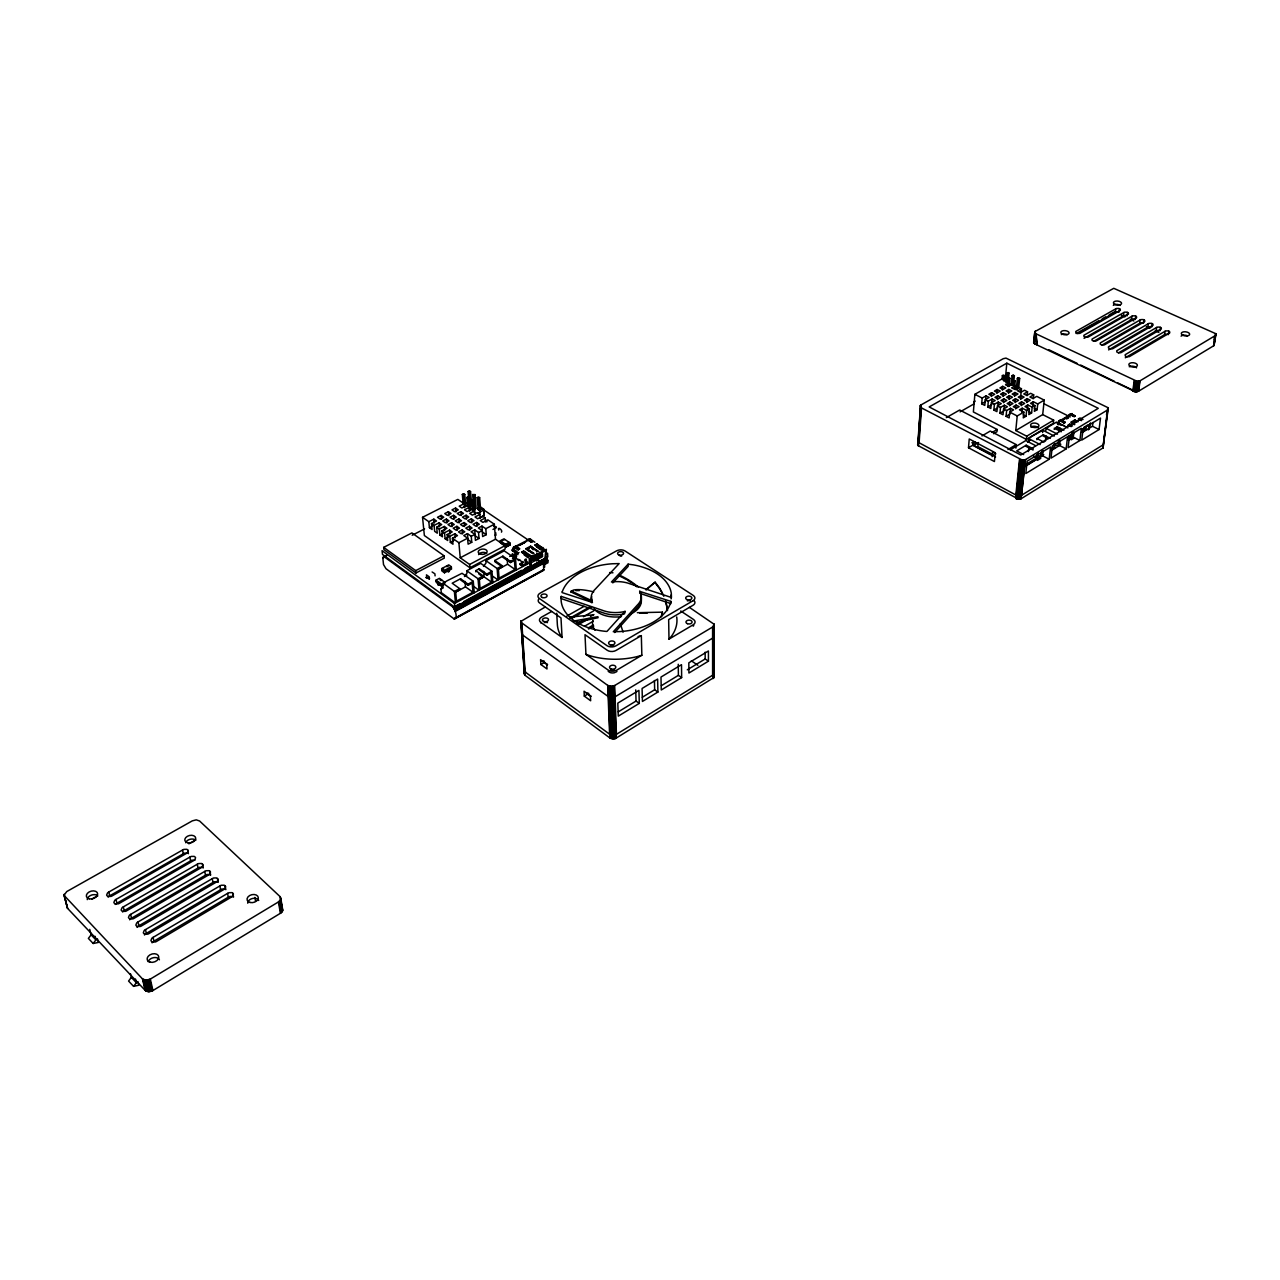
<?xml version="1.0" encoding="UTF-8"?>
<svg xmlns="http://www.w3.org/2000/svg" width="1280" height="1280" viewBox="0 0 1280 1280"><rect width="100%" height="100%" fill="white"/><g stroke="black" fill="none" stroke-linecap="round" stroke-linejoin="round"><path stroke-width="1.5" d="M1072.288 432.896L1072.368 432M1072.864 434.688L1072.624 436.624M561.232 596.4L561.12 600.592A55.264 34.064 -2.1 0 0 605.552 631.344L606.96 631.424L625.088 611.376L624.496 613.84A25.088 15.488 -2.1 0 1 602.304 612.512L561.344 598.656L561.232 596.4L602.224 610.24A25.12 15.472 -2.1 0 0 624.416 611.568L625.088 611.376M541.168 554.848L542.096 550.816M516.464 556.48C514.112 552.848 511.728 554.128 515.536 556.976L516.464 556.48L516.16 552.224L515.248 552.72L515.536 556.976M515.456 558.24L516.048 556.416L515.072 557.968L515.088 556.896L518.64 560.432L519.552 559.936M689.424 607.392L713.936 624.144L713.888 677.552L615.52 738.496L610.176 738.16L525.04 675.312L524.352 673.456L525.584 671.632M524.336 673.856L520.912 621.376L545.056 607.104M432.112 571.984L434.896 573.792L435.088 575.872M1107.456 410.032L1103.056 447.904L1021.12 498.736L1018.608 499.2L918.176 445.648L920.544 405.184L1003.264 358.688L1005.984 358.096L1107.808 407.584L1107.456 410.032L1025.552 459.584L1022.624 460.256L921.472 407.904L920.192 405.728M917.712 445.088L920.544 405.184M917.92 445.376L920.816 404.944M918.176 445.648L921.024 406.672M918.496 445.888L921.088 407.68M1016.304 495.232L919.104 442.752L921.472 407.904M1072.048 413.552L1058.656 421.504A2.24 1.552 57.9 0 1 1059.808 420.496L1059.712 421.424A1.824 1.264 57.9 0 0 1059.472 421.776M968.496 447.76L969.232 438.976L995.264 452.736L994.432 461.552L968.496 447.76L973.088 445.056L973.392 441.552M1008.88 386.416L1009.248 382.592L1001.936 378.944L974.864 394.32L973.376 411.952L1026.384 439.408L1053.28 423.344L1053.648 420.144L1042.688 414.608L1015.776 430.528L1026.72 436.192L1053.648 420.144M971.872 442.688L975.28 444.496L975.472 442.208M978.192 443.104L977.888 446.592L993.408 454.832M981.68 403.808L982.192 398.064L986.032 395.872L989.136 397.44L985.296 399.648L984.784 405.408L981.68 403.808L985.52 401.616L986.032 395.872M987.808 406.96L988.32 401.2L992.16 398.992L995.2 400.544L991.36 402.752L990.832 408.512L987.808 406.96L991.648 404.752L992.16 398.992M991.264 396.496L991.616 392.672L994.72 394.256L991.936 395.84L988.832 394.272L991.616 392.672M993.872 410.064L994.4 404.304L998.24 402.08L1001.296 403.648L997.456 405.856L996.912 411.632L993.872 410.064L997.712 407.856M996.816 393.328L997.168 389.504L1000.272 391.072L997.504 392.656L994.4 391.088L997.168 389.504M992.128 456.656L992.544 452.048L995.856 453.792M997.392 399.616L997.744 395.792L1000.784 397.328L998 398.928L994.96 397.392L997.744 395.792M997.888 405.936L998.24 402.08M946.336 417.616L959.68 410L997.152 429.488L996.944 431.776L993.6 433.728M1002.016 379.456L1002.368 375.616L1003.424 375.024L1004.656 375.648L1004.112 381.408M999.968 413.2L1000.512 407.424L1004.352 405.2L1007.408 406.752L1003.568 408.992L1003.024 414.768L999.968 413.2L1003.792 410.976L1004.352 405.2M1002.352 390.16L1002.704 386.336L1005.808 387.888L1003.056 389.472L999.952 387.92L1002.704 386.336M1003.248 380.08L1003.616 376.24L1004.656 375.648M1002.944 396.432L1003.312 392.592L1006.336 394.128L1003.568 395.728L1000.528 394.192L1003.312 392.592M1005.2 380.336L1006.816 363.184L1098.272 408.32L1020.768 454.992L929.168 406.928L1006.816 363.184M1003.456 402.704L1003.824 398.864L1006.88 400.416L1004.08 402.032L1001.04 400.48L1003.824 398.864M1005.888 382.704L1006.8 373.104L1007.856 372.512L1009.088 373.136L1008.544 378.88M1007.264 382.096L1008.048 373.728L1009.088 373.136M1008.144 386.56L1008.88 378.88L1009.936 378.272L1007.632 378.256L1008.88 378.88M1006.08 416.336L1006.64 410.56L1010.48 408.32L1013.552 409.888L1009.712 412.128L1009.152 417.92L1006.08 416.336L1009.92 414.096L1010.48 408.32M1008.48 393.248L1008.848 389.424L1011.872 390.944L1009.12 392.528L1006.08 391.008L1008.848 389.424M1009.2 385.968L1009.936 378.272M1009.008 399.504L1009.392 395.664L1012.432 397.2L1009.664 398.816L1006.608 397.264L1009.392 395.664M1011.136 385.328L1012.08 375.728L1013.12 375.136L1014.368 375.744L1013.808 381.504M1009.552 405.808L1009.936 401.968L1012.992 403.52L1010.208 405.136L1007.136 403.584L1009.936 401.968M1012.752 378.976L1013.12 375.136M1012.544 384.736L1013.328 376.352L1014.368 375.744M1013.808 385.36L1014.176 381.52L1015.232 380.912L1012.928 380.896L1014.176 381.52M1014.48 388.608L1015.232 380.912M1015.008 389.488L1015.376 385.664L1012.352 384.16L1008.576 386.32L1005.472 384.752L1009.248 382.592M1014.544 396.304L1014.912 392.48L1017.968 394L1015.2 395.6L1012.16 394.064L1014.912 392.48M1018.704 387.984L1019.664 378.384L1018.4 377.76L1017.36 378.352L1016.224 389.888L1017.264 389.296M1015.104 402.592L1015.488 398.752L1018.544 400.288L1015.776 401.904L1012.704 400.352L1015.488 398.752M1017.84 383.52L1018.4 377.76M1015.68 408.928L1016.064 405.072L1019.136 406.64L1016.352 408.256L1013.28 406.704L1016.064 405.072M1017.664 388.592L1018.608 378.976L1019.664 378.384M1015.776 430.528L1017.216 415.968L1023.856 412.08L1019.44 409.824L1022.224 408.208L1026.64 410.448L1029.424 408.816L1025.008 406.576L1027.776 404.96L1032.192 407.184L1034.976 405.568L1030.544 403.344L1033.312 401.728L1037.728 403.952L1044.256 400.128L1036.752 396.368L1032.992 398.56L1029.904 397.024L1033.68 394.832L1030.608 393.296L1026.848 395.488L1023.776 393.952L1027.552 391.76L1024.496 390.24L1020.72 392.416L1017.68 390.88L1021.456 388.704L1018.416 387.184L1014.64 389.36L1011.6 387.84L1015.376 385.664M64 895.296L66.768 891.552L192.336 820.848L196.288 819.856L199.584 820.992L280.224 896.768L280.528 899.712L278.432 901.952L150.32 979.088L146 980.24L142.48 978.896L64 895.296L67.616 908.416L145.136 990.336L148.656 991.68L152.944 990.528L280.384 913.312L282.48 911.072L282.176 908.112M1020.88 394.448L1021.456 388.704M1020.64 399.376L1021.024 395.536L1024.08 397.088L1021.312 398.688L1018.256 397.136L1021.024 395.536M1015.872 448.112L1016.224 444.608L990.256 431.056L981.968 435.92M1021.232 405.68L1021.616 401.84L1024.688 403.392L1021.92 405.024L1018.848 403.456L1021.616 401.84M1021.824 412.048L1022.224 408.208M1023.856 412.08L1023.264 417.872L1026.048 416.224L1026.64 410.448M1015.84 495.008L1019.472 459.504M1015.952 498.672L1019.92 459.712M1016.432 498.848L1020.416 459.904M1027.168 395.584L1027.552 391.76M1016.96 498.992L1020.944 460.048M1026.752 402.464L1027.152 398.624L1030.224 400.176L1027.472 401.792L1024.384 400.24L1027.152 398.624M1017.504 499.104L1021.504 460.16M1214 343.824L1213.6 345.824L1138.624 391.184L1135.328 391.76L1034.688 343.84L1033.632 342.304L1034.848 331.632L1113.776 288.32L1215.648 333.632L1215.232 335.616L1140.064 380.8L1137.296 381.408L1036.128 333.872L1034.672 332.144M1033.728 342.848L1034.848 331.632M1018.048 499.168L1022.064 460.224M1027.376 408.8L1027.776 404.96M1034.096 343.36L1035.28 331.168M1034.368 343.6L1035.408 333.44M1018.608 499.2L1022.624 460.256M1034.688 343.84L1035.744 333.664L1037.12 345.024L1036.128 333.872M1019.152 499.184L1023.184 460.24M1019.696 499.136L1023.728 460.176M1029.424 408.816L1028.832 414.592L1031.6 412.96L1032.192 407.184M1020.208 499.04L1024.24 460.08M1026.384 439.408L1026.72 436.192M1020.672 498.912L1024.72 459.952M1033.184 448.848L1026.192 445.2L1026.064 446.368L1033.056 450M1021.12 498.736L1025.168 459.792M1021.472 495.296L1025.552 459.584M1028.512 440.992L1028.752 438.672L1031.36 436.624L1042.864 430.24L1054.304 436.08M1033.28 398.656L1033.68 394.832M1032.912 405.568L1033.312 401.728M1028.4 451.552L1028.768 448.032M1034.976 405.568L1034.368 411.344L1037.12 409.712L1037.728 403.952M1036.912 439.712L1037.04 438.56L1043.296 434.8L1050.272 438.384M1025.968 464.496L1036.912 457.84L1037.296 454.336M1038.288 452.912L1037.696 458.448L1026.592 465.2M1042.688 414.608L1044.256 400.128M1042.608 432.544L1042.864 430.24M1037.312 454.816L1040.608 456.528L1041.008 452.832M1043.296 434.8L1043.168 435.952L1048.4 438.64M1041.632 454.832L1042.016 451.328M1025.904 465.952L1042.592 455.824L1043.168 450.576M1045.808 430.624L1046.064 428.32L1056.48 422.096L1067.904 427.888M1045.424 441.136L1046 435.888M1049.184 459.248L1050.544 446.976L1027.12 461.184L1025.824 473.504L1049.184 459.248L1042.592 455.824M1054.16 429.36L1056.944 426.624L1063.92 430.16M1054.32 443.872L1053.92 447.376L1050.848 449.232M1055.104 444.304L1054.672 447.984L1051.552 449.888M1056.944 426.624L1056.816 427.776L1062.048 430.432M1058.256 424.848L1058.624 421.632M1059.216 431.216L1059.6 427.728M1054.576 444.352L1057.856 446.048L1058.496 440.528M1060.752 420.784L1060.864 419.872A2.24 1.552 57.9 0 0 1059.584 421.04L1058.416 423.472M1058.88 444.368L1059.28 440.864M1051.136 450.624L1059.552 445.52L1060.16 440.288M1064.096 423.152L1065.2 422.064L1061.952 420.416L1065.136 422.512L1064.096 423.152L1060.896 421.04L1064.144 422.688M1068.576 416.192L1068.64 415.632A2.224 1.552 57.9 0 1 1069.936 414.448L1069.824 415.376M1068.496 424.88L1068.032 426.016M1069.616 415.584L1069.696 415.008A2.224 1.552 57.9 0 1 1070.976 413.824M1066.144 448.896L1067.568 436.672L1052.368 445.872L1050.992 458.144L1066.144 448.896L1059.552 445.52M1068.24 439.744L1068.672 436.064M1072.464 432.848L1071.296 437.168L1069.376 438.336L1068.272 436.096M1074.624 424.704L1071.248 422.016L1074.736 419.92L1078.224 421.68M1069.376 438.336L1071.408 436.256L1071.76 433.264M1073.888 424.384A2.368 1.648 57.6 0 1 1073.36 423.76L1072.384 422.304L1073.472 422.848A2.368 1.648 57.7 0 0 1074.608 423.904M1074.256 416.624L1071.008 414.992L1074.256 416.624L1075.296 416L1072.048 414.368L1075.296 416M1074.624 420.848L1074.736 419.92M1068.24 440.24L1073.28 437.168L1073.904 431.952M1072.272 423.216L1075.344 420.512L1076.432 421.072A2.352 1.648 57.6 0 0 1077.152 421.856M1079.872 440.512L1081.344 428.32L1069.536 435.472L1068.096 447.696L1079.872 440.512L1073.28 437.168M1083.392 429.856L1082.8 430.736L1082.752 429.408M1083.296 429.328L1084.208 429.776L1084.144 428.56M1084.8 428.896L1084.208 429.776M429.376 578.896L425.856 577.376L429.472 578.88L429.216 576.832L426.464 574.848L426.784 577.008M1089.792 423.744L1088.304 429.872M1090.544 422.864L1088.992 429.44M1083.024 432L1092.48 426.256L1092.96 422.448M1099.056 429.552L1100.512 418.096L1083.136 428.64L1081.728 440.128L1099.056 429.552L1092.48 426.256M1077.68 333.568L1115.312 312.208L1115.744 308.848A2.96 1.456 5.4 0 1 1116.544 308.496L1118.624 308.448A2.096 1.04 5.4 0 1 1119.52 308.768A2.112 1.04 5.4 0 1 1120.224 309.184L1120.368 310.24A2.96 1.456 5.4 0 1 1119.776 310.688L1080.416 333.04A2.992 1.504 5.1 0 1 1079.584 333.392L1077.456 333.44A2.128 1.072 5.1 0 1 1076.56 333.12A2.128 1.072 5.1 0 1 1075.856 332.688L1075.744 331.6A2.992 1.504 5.1 0 1 1076.368 331.136L1115.744 308.848M1119.072 312.128L1119.52 308.768M1106.512 414.976L1107.008 411.136M1102.8 448.16L1108.048 407.856M1103.056 447.904L1108.224 408.144M1084.064 338.336L1123.376 315.904L1123.824 312.528A2.976 1.456 5.6 0 1 1124.624 312.176L1126.72 312.128A2.112 1.04 5.6 0 1 1127.6 312.448A2.112 1.04 5.6 0 1 1128.32 312.864L1128.48 313.936A2.96 1.456 5.6 0 1 1127.872 314.368L1088.528 336.848A3.008 1.52 5.2 0 1 1087.712 337.216L1085.584 337.264A2.144 1.072 5.2 0 1 1084.672 336.928A2.144 1.072 5.2 0 1 1083.968 336.496L1083.84 335.408A3.008 1.52 5.2 0 1 1084.464 334.944L1123.824 312.528M1127.6 312.448L1127.168 315.824A2.112 1.04 5.6 0 0 1126.272 315.504L1124.176 315.552A2.96 1.456 5.6 0 0 1123.376 315.904M1093.904 341.2L1131.504 319.6L1131.952 316.224A2.976 1.472 5.7 0 1 1132.752 315.872L1134.848 315.824A2.112 1.04 5.7 0 1 1135.744 316.144A2.112 1.04 5.7 0 1 1136.464 316.576L1136.624 317.648A2.976 1.472 5.7 0 1 1136.032 318.096L1096.704 340.688A3.024 1.52 5.4 0 1 1095.872 341.056L1093.744 341.104A2.144 1.088 5.4 0 1 1092.832 340.768A2.144 1.088 5.4 0 1 1092.112 340.336L1091.984 339.232A3.024 1.52 5.4 0 1 1092.608 338.768L1131.952 316.224M1135.296 319.52L1135.744 316.144M1102.08 345.04L1139.664 323.344L1140.128 319.952A2.992 1.472 5.8 0 1 1140.928 319.6L1143.024 319.552A2.128 1.056 5.8 0 1 1143.936 319.872A2.128 1.056 5.8 0 1 1144.656 320.304L1144.832 321.376A2.992 1.472 5.8 0 1 1144.224 321.824L1104.912 344.56A3.024 1.536 5.5 0 1 1104.096 344.928L1101.952 344.96A2.16 1.088 5.5 0 1 1101.04 344.64A2.16 1.088 5.5 0 1 1100.32 344.192L1100.176 343.088A3.024 1.536 5.5 0 1 1100.8 342.624L1140.128 319.952M1132.784 391.12L1134.208 380.736M1133.248 391.312L1134.656 380.928M1133.728 391.472L1135.152 381.104M1143.936 319.872L1143.472 323.264A2.128 1.056 5.9 0 0 1142.56 322.944L1140.464 322.976A2.992 1.472 5.9 0 0 1139.664 323.344M1134.24 391.6L1135.664 381.232M1134.784 391.696L1136.208 381.328M1135.328 391.76L1136.752 381.392M1135.872 391.792L1137.296 381.408M1136.4 391.776L1137.824 381.408M1136.912 391.728L1138.352 381.344M1137.408 391.632L1138.832 381.264M1137.856 391.52L1139.296 381.136M1138.256 391.36L1139.696 380.992M1138.624 391.184L1140.064 380.8M1108.608 349.904L1147.872 327.088L1148.352 323.696A3.008 1.488 6 0 1 1149.152 323.344L1151.264 323.296A2.128 1.056 6 0 1 1152.16 323.616A2.128 1.056 6 0 1 1152.896 324.048L1153.072 325.136A2.992 1.488 6 0 1 1152.48 325.584L1113.184 348.432A3.04 1.536 5.6 0 1 1112.352 348.816L1110.208 348.848A2.16 1.088 5.6 0 1 1109.296 348.512A2.16 1.088 5.6 0 1 1108.56 348.08L1108.416 346.96A3.04 1.536 5.6 0 1 1109.04 346.496L1148.352 323.696M1152.16 323.616L1151.696 327.008A2.128 1.056 6 0 0 1150.784 326.688L1148.672 326.736A2.992 1.488 6 0 0 1147.872 327.088M1118.592 352.816L1156.128 330.864L1156.608 327.472A3.008 1.488 6.1 0 1 1157.424 327.104L1159.536 327.072A2.144 1.056 6.1 0 1 1160.448 327.392A2.144 1.056 6.1 0 1 1161.184 327.808L1161.36 328.912A3.008 1.488 6.1 0 1 1160.768 329.36L1121.488 352.352A3.056 1.552 5.8 0 1 1120.672 352.72L1118.512 352.768A2.176 1.104 5.8 0 1 1117.584 352.432A2.176 1.104 5.8 0 1 1116.848 351.984L1116.704 350.864A3.056 1.552 5.8 0 1 1117.328 350.384L1156.608 327.472M1160.448 327.392L1159.968 330.784A2.144 1.056 6.1 0 0 1159.056 330.464L1156.928 330.496A3.008 1.488 6.1 0 0 1156.128 330.864M1125.296 357.776L1164.528 334.704L1165.024 331.296A3.024 1.504 6.3 0 1 1165.824 330.944L1167.952 330.896A2.144 1.072 6.2 0 1 1168.864 331.216A2.144 1.072 6.3 0 1 1169.616 331.648L1169.792 332.752A3.024 1.504 6.2 0 1 1169.2 333.2L1129.936 356.32A3.056 1.552 5.9 0 1 1129.12 356.688L1126.96 356.736A2.176 1.104 5.9 0 1 1126.032 356.4A2.176 1.104 5.9 0 1 1125.296 355.952L1125.136 354.816A3.056 1.552 5.9 0 1 1125.76 354.352L1165.024 331.296M493.632 526.48L494.336 526.24M1168.864 331.216L1168.368 334.624A2.144 1.072 6.3 0 0 1167.456 334.288L1165.328 334.336A3.024 1.504 6.3 0 0 1164.528 334.704M1213.984 339.936L1214.544 336.528M1213.6 345.824L1215.232 335.616M1213.872 345.616L1215.648 333.632M1214.192 344.096L1215.824 333.904M1214.096 345.392L1215.952 334.16M541.888 570.72L543.712 569.984L543.52 565.136L548.032 562.688L546.032 557.072M382.816 557.712L383.504 564.544L385.984 568.704L453.888 618.736C458.56 618.848 455.04 608.928 452.4 606.656L384.656 557.104L382.816 557.712L386.448 555.6M670.864 601.376L670.72 602.224A55.264 34.064 -2.1 0 1 620.24 631.568L613.296 631.744L637.264 605.136A25.12 15.472 -2.1 0 0 639.984 591.456L670.864 601.376L670.896 603.632L639.76 593.312L639.712 591.056M646.048 589.952L655.136 582.16L659.168 587.488A54.704 51.664 14.7 0 1 663.856 596.288M481.408 517.44L484.096 514.976L483.632 509.056L480.864 507.184M483.872 516.176L483.632 509.056M1033.632 342.304L1034.528 341.136M521.648 632.448L522.624 634.992L609.12 697.184M661.088 616.896L662.432 612.16L637.344 612.688M661.904 615.856L662.432 612.16M591.344 601.6L570.784 591.872L573.248 590.112A54.736 13.216 23.6 0 1 593.744 591.856M496.08 535.04L495.28 535.424L495.888 532.912M609.616 572.544L612.976 572.8M152.08 942.816L152.656 942.096A4.256 2.944 -16.5 0 1 153.936 941.184L228.304 897.184A4.112 2.848 -14 0 1 229.712 896.496L232.608 896.432A2.928 2.016 -14 0 1 232.976 896.608M144.496 935.024L145.072 934.304A4.24 2.912 -16.5 0 1 146.352 933.392L220.592 889.744A4.096 2.816 -14 0 1 222 889.056L224.864 888.992A2.912 2 -14 0 1 225.792 889.632L225.056 885.84A2.928 2 -14 0 0 224.144 885.216L221.264 885.264A4.112 2.816 -14 0 0 219.856 885.952L145.488 929.6A4.24 2.912 -16.4 0 0 144.208 930.496L143.328 932.688A3.024 2.08 -16.5 0 0 143.904 933.552A3.024 2.08 -16.5 0 0 144.816 934.208L147.776 934.144A4.24 2.912 -16.4 0 0 149.232 933.44L223.664 889.616A4.112 2.816 -14 0 0 224.88 888.752L225.664 886.672A2.928 2 -14 0 0 225.056 885.84M137.056 927.376L137.632 926.656A4.224 2.896 -16.5 0 1 138.912 925.76L213.008 882.432A4.08 2.8 -14.1 0 1 214.416 881.76L217.28 881.696A2.912 1.984 -14 0 1 218.192 882.32L217.456 878.544A2.912 1.984 -14 0 0 216.544 877.92L213.68 877.984A4.096 2.8 -14 0 0 212.272 878.656L138.032 921.968A4.224 2.896 -16.4 0 0 136.752 922.864L135.872 925.024A3.008 2.048 -16.4 0 0 136.448 925.888A3.008 2.048 -16.4 0 0 137.36 926.544L140.288 926.48A4.224 2.88 -16.4 0 0 141.76 925.776L216.048 882.288A4.096 2.8 -14 0 0 217.28 881.44L218.048 879.36A2.912 1.984 -14 0 0 217.456 878.544M129.664 919.792L130.256 919.072A4.208 2.864 -16.5 0 1 131.52 918.192L205.504 875.2A4.08 2.768 -14.1 0 1 206.896 874.528L209.744 874.464A2.896 1.968 -14.1 0 1 210.416 874.832M443.168 583.344L454.384 591.456L455.44 602.96L441.296 592.656L440.944 589.088L443.392 585.744L443.168 583.344L446.88 580.896L462.032 573.296L473.28 581.312L474.256 592.784M483.488 566.368L486.032 562.992L485.76 560.064L488.992 558.336M130.48 973.744L131.344 977.392L128.576 981.056L133.584 986.368L138.784 985.232L137.936 981.616M133.584 986.368L136.368 982.704L135.504 979.04M89.744 929.376L91.104 934.832L88.384 938.4L93.168 943.488L98.336 942.464L97.44 938.864M93.168 943.488L95.904 939.904L94.992 936.256M520.784 622.16L607.712 685.392L611.104 686.4L614.672 685.52L712.592 627.024L714.048 624.528M694.208 600.736A6.096 3.776 -0.5 0 1 693.008 605.28L668.656 619.584L668.992 639.136L671.456 636.256A59.84 37.44 -2.1 0 0 676.704 616.96M614.704 632.544L637.328 607.392A25.088 15.488 -2.1 0 0 640.928 595.648M545.808 559.168L546.368 549.296L529.264 558.48L529.392 563.488M122.608 911.904L122.928 911.552A4.192 2.848 -16.5 0 1 124.192 910.672L198.048 868A4.064 2.752 -14.1 0 1 199.44 867.344L202.288 867.28A2.896 1.952 -14.1 0 1 202.944 867.648M628.096 564.16L611.44 582.016A25.12 15.472 -2.1 0 1 630.128 583.872L671.472 597.504L671.296 593.328A55.264 34.064 -2.1 0 0 633.44 564.88L628.096 564.16L628.16 566.4L612.816 582.896M115.328 904.432L115.664 904.096A4.176 2.816 -16.4 0 1 116.928 903.216L190.64 860.864A4.048 2.72 -14.1 0 1 192.032 860.208L194.864 860.144M108.128 897.04L108.448 896.688A4.16 2.8 -16.4 0 1 109.712 895.824L183.296 853.792A4.032 2.704 -14.2 0 1 184.688 853.136L187.504 853.072M522.912 562.864L520.064 564.512L522.224 561.808L522.896 562.496M526.048 554.16L528.704 556.144L529.136 554.88L527.328 556.896L529.2 555.712M918.24 443.12L917.584 444.8M512.512 555.888L512.208 555.104A2.768 1.328 61.8 0 0 513.456 555.264M541.952 549.024L542.4 547.744L536.576 544.112M1027.616 442.256L1030.304 439.904M1057.168 423.04L1064.448 418.688M1068.56 437.92L1068.4 437.104M646.128 589.488L655.136 582.16M542.448 548.576L540.592 549.744L535.2 544.848M525.424 565.104L526.016 558.912L526.512 560.384M1103.248 444.768L1021.856 495.088M512.336 553.648L512.912 555.168M615.936 734.64L713.024 675.008M520.064 564.512L522.128 564.912L522.896 566.464L522.432 564.224L520 563.568M522.192 565.984L522.128 564.912M528.704 556.144L529.136 554.88M1037.392 460.384L1040.768 458.336M1071.136 439.872L1074.512 437.824M708.448 661.168L688.912 673.04L688.816 662.832L708.416 650.976L708.448 661.168L705.184 658.96L705.168 652.176M639.296 703.36L618.272 716.144L617.808 703.12L638.928 690.368L639.296 703.36L636.048 701.056L635.728 689.92M657.904 692.032L642.432 701.456L642.08 688.464L657.632 679.072L657.904 692.032L654.656 689.76L654.448 680.512M681.648 677.584L661.248 690L660.992 677.056L681.504 664.672L681.648 677.584L678.4 675.344L678.256 664.272M1083.776 427.392L1088.288 424.656M1081.856 429.936L1086.208 427.296L1085.92 429.6L1081.568 432.24M618.272 711.84L636.048 701.056M642.288 697.264L654.656 689.76M661.392 685.664L678.4 675.344M687.296 669.824L705.184 658.96M1040.608 456.528L1043.744 454.624M1057.856 446.048L1060.832 444.256M1064.528 425.792L1058.112 423.424M1071.136 422.944L1075.344 420.512M1069.888 424.032L1068.144 425.088L1071.2 426.64M1066.816 418.832L1068.56 417.792M1026.192 445.2L1016.672 450.912L1023.664 454.576M1062 425.392L1057.408 423.84M1007.936 449.552L1016.224 444.608M1010.144 449.952L1025.808 440.576L1035.616 445.664M1065.296 418.08L1071.024 414.752M1066.384 418.624L1068.128 417.568M590.416 695.84L590.64 700.752L584.304 696.128L587.968 693.952M641.856 655.248L616.8 670.112A6.224 4 -2.3 0 1 608.016 669.968L585.936 654.352L585.008 634.72L607.232 650.272A6.256 3.984 -2.3 0 0 616.08 650.416L641.328 635.616L641.856 655.248L637.072 656.64A59.84 37.44 -2.1 0 1 590.416 655.888L585.936 654.352M668.992 639.136L693.184 624.784A6.064 3.792 -0.5 0 0 693.44 619.424L680.736 611.008M153.088 937.376L227.584 893.392A4.128 2.848 -13.9 0 1 228.992 892.704L231.888 892.64A2.928 2.016 -13.9 0 1 232.816 893.28A2.928 2.016 -13.9 0 1 233.408 894.112L232.64 896.208A4.112 2.848 -13.9 0 1 231.424 897.088L156.864 941.248A4.256 2.944 -16.5 0 1 155.392 941.968L152.432 942.032A3.024 2.096 -16.5 0 1 151.504 941.36A3.024 2.096 -16.5 0 1 150.928 940.48L151.808 938.288A4.256 2.944 -16.5 0 1 153.088 937.376L153.936 941.184M975.28 444.496L978.608 442.544M992.144 432.416L997.152 429.488M130.64 914.4L204.752 871.408A4.08 2.768 -14 0 1 206.144 870.736L209.008 870.688A2.896 1.968 -14 0 1 209.92 871.296A2.896 1.968 -14 0 1 210.496 872.112L209.712 874.176A4.08 2.768 -14 0 1 208.496 875.024L134.336 918.176A4.208 2.864 -16.4 0 1 132.88 918.88L129.952 918.928A2.992 2.032 -16.4 0 1 129.04 918.288A2.992 2.032 -16.4 0 1 128.48 917.424L129.376 915.28A4.208 2.864 -16.4 0 1 130.64 914.4L131.52 918.192M123.312 906.88L197.28 864.224A4.064 2.752 -14.1 0 1 198.688 863.568L201.52 863.504A2.896 1.952 -14.1 0 1 202.432 864.112A2.896 1.952 -14.1 0 1 203.008 864.928L202.224 866.96A4.064 2.752 -14.1 0 1 201.008 867.808L126.976 910.624A4.192 2.832 -16.4 0 1 125.52 911.328L122.592 911.392A2.992 2.016 -16.4 0 1 121.696 910.736A2.992 2.016 -16.4 0 1 121.152 909.904L122.032 907.76A4.208 2.832 -16.4 0 1 123.312 906.88L124.192 910.672M546.688 664.08L546.992 668.96L540.88 664.512L544.528 662.416M584.56 626.224L593.184 621.296M960.08 411.872L973.936 403.952M588.176 627.968L593.344 625.008M116.032 899.424L189.872 857.104A4.048 2.72 -14.1 0 1 191.264 856.432L194.112 856.384A2.88 1.936 -14.1 0 1 195.008 856.992A2.88 1.936 -14.1 0 1 195.568 857.792L194.784 859.824A4.048 2.72 -14.1 0 1 193.568 860.656L119.664 903.152A4.192 2.816 -16.4 0 1 118.208 903.84L115.312 903.904A2.976 2 -16.4 0 1 114.416 903.264A2.976 2 -16.4 0 1 113.872 902.416L114.768 900.304A4.192 2.816 -16.4 0 1 116.032 899.424L116.928 903.216M588.592 629.04L593.76 626.064M576.736 624.336L583.616 620.416M590.512 616.496L593.952 614.528M108.816 892.032L182.528 850.032A4.048 2.704 -14.1 0 1 183.92 849.376L186.736 849.312A2.88 1.92 -14.1 0 1 187.632 849.92A2.88 1.92 -14.1 0 1 188.192 850.704L187.408 852.72A4.048 2.704 -14.1 0 1 186.192 853.552L112.416 895.728A4.176 2.784 -16.4 0 1 110.96 896.416L108.08 896.48A2.976 1.984 -16.4 0 1 107.184 895.84A2.976 1.984 -16.4 0 1 106.64 895.008L107.536 892.912A4.176 2.784 -16.4 0 1 108.816 892.032L109.712 895.824M578.816 624.416L589.168 618.512M974.896 400.848L973.952 402.048L974.832 401.552M583.44 616.72L593.792 610.832M91.952 898.992L97.136 896.048M188.848 843.84L195.776 839.904M570.496 617.808L589.44 607.088M572.56 617.856L591.52 607.104M1076.256 333.552L1098.704 320.816M1102.16 318.848L1105.616 316.896M1109.072 314.944L1114.256 312M566.864 616.064L584.096 606.32M551.552 611.52L541.6 617.104A6.048 3.76 -3.7 0 0 540.848 622.432L562.064 637.456L560.992 617.936L539.632 602.992A6.08 3.744 -3.6 0 1 538.592 599.328M453.888 618.736L543.776 569.584M454.256 618.88L543.712 569.984M454.592 618.96L543.6 570.32M455.104 611.488L547.92 561.04M536.432 560.96L538.256 559.968L540.208 562.208M453.136 607.408L460.144 603.616M463.648 601.712L521.488 570.368M524.992 568.464L528.496 566.576M453.472 607.856L530.592 566.048M540.784 560.688L547.792 556.88L547.568 553.12M531.824 565.792L544.928 558.64L545.744 550.544L529.968 559.056L531.568 565.68M453.808 608.336L530.928 566.528M534.432 564.624L544.944 558.912M454.112 608.848L546.992 558.464M454.384 609.376L547.248 558.976M454.624 609.904L547.488 559.488M454.832 610.448L547.664 560.016M454.976 610.976L547.824 560.528M523.072 561.456L522.144 561.952L518.656 559.344L518.64 560.432M536.528 556.752L535.888 557.952L537.184 558.56L535.888 557.952M539.488 555.152L540.224 555.6L536.592 553.168M542.448 554.24L531.04 560.416L531.184 562.784L542.592 556.608L542.448 554.24L539.36 552.144M532.24 559.92L532.864 558.72L532.24 559.92L533.536 560.656L532.464 559.28A12.032 5.84 61.5 0 0 531.104 557.6M472.976 592.224L456.528 601.12L455.696 592.016L459.776 589.824L459.664 588.624L452.176 583.216L460.544 578.752L468.048 584.128L468.144 585.328L472.192 583.152L472.976 592.224L465.488 586.848L465.008 581.408M491.6 582.16L480.064 588.384L479.328 579.312L483.344 577.152L483.248 575.968L475.728 570.64L479.264 568.752L486.784 574.064L486.88 575.248L490.88 573.104L491.6 582.16L484.096 576.848L483.648 571.424M515.088 569.472L499.072 578.128L498.384 569.072L502.368 566.944L502.272 565.744L494.736 560.496L502.88 556.144L510.432 561.36L510.512 562.56L514.448 560.448L515.088 569.472L507.552 564.24L507.168 558.832M522.832 565.52L525.36 564.16L525.104 559.408L525.6 560.88M532.8 560.32L533.504 560.064M534.752 558.56L534.672 560.032L534.704 557.744L531.792 555.76M537.712 556.96L539.008 557.568L537.536 557.408M537.072 553.344A12 5.856 61.5 0 1 538.976 555.552L540.832 556.704L539.36 556.416M536.288 557.488L537.184 558.672L535.68 557.92M454.48 603.472L454.832 607.296L382.496 554.432L382.064 550.672L454.48 603.472L528.256 563.568M454.384 591.456L459.664 588.624M468.048 584.128L473.28 581.312M492.864 582.72L491.968 571.28L480.688 563.36L466.784 570.768L478.032 578.752L483.248 575.968M486.784 574.064L491.968 571.28M516.32 570.032L515.52 558.624L504.208 550.832L485.84 560.608L497.136 568.512L502.272 565.744M510.432 561.36L515.52 558.624M455.632 592.144L465.488 586.848M479.152 579.504L484.096 576.848M497.952 569.408L507.552 564.24M542.848 547.472L540.528 548.8L541.312 549.184M530.416 555.504L523.776 550.976L521.488 552.208L528.112 556.736L530.416 555.504L530.464 556.464L523.84 551.92M543.664 548.368L541.392 549.6L534.752 545.088L537.024 543.872L543.728 549.312L538.416 545.728M509.68 556.448L512.208 555.104L515.008 557.024M526.048 548.608L530.608 546.16L538.192 551.312L534.048 548.912A2.544 1.248 61.7 0 1 531.968 547.504L531.024 546.864L526.112 549.568L526.048 548.608L533.968 553.584L530.176 551.008A2.544 1.248 61.7 0 1 528.08 549.584L527.136 548.944L528.144 550.528A2.544 1.248 61.7 0 0 528.48 551.008M514.4 549.056L512.784 549.904L517.792 553.2L519.04 552.512M514.784 556.464L515.712 555.968M527.2 549.888L529.152 548.848M512.496 558.384L515.936 556.672M538.976 556.976L538.32 557.936L538.4 556.592M540.112 556.48L540.144 556.96M517.344 546.224L521.808 543.856M523.28 543.056L526.24 541.488M513.088 549.968L514.352 549.296M440.944 589.088L443.344 587.808M466.848 575.248L464.496 576.512L466.992 573.152L466.784 570.768M518.176 549.376L519.552 548.64L518.208 549.856L515.36 547.456L518.208 549.856M531.424 542.288L528.608 540.384L531.424 542.288L532.784 541.568L529.968 539.648L532.784 541.568M422.544 517.312L428.816 521.696L433.84 519.136L436.512 520.992L431.488 523.568L434.08 525.392L439.104 522.816L441.712 524.624L436.688 527.2L439.296 529.04L444.32 526.448L446.944 528.272L441.92 530.864L444.544 532.704L449.568 530.096L452.192 531.936L447.168 534.544L449.808 536.384L454.832 533.776L457.488 535.616L452.448 538.24L458.896 542.752L460.224 557.792L469.648 564.448L504.944 545.696L505.184 549.008L469.936 567.776L424.368 535.536L422.544 517.312L457.824 499.392L464.128 503.68L459.2 506.192L461.872 508.016L466.8 505.488L469.408 507.264L469.744 511.216M506.064 544.928L509.872 542.88L510.016 544.992L506.384 546.928L500.464 542.864L500.304 540.752L503.952 538.832L509.872 542.88M441.04 580.672L440.928 579.488L440.08 579.936L441.808 580.128M510.016 544.992L505.632 546.416L509.824 544.624L509.136 542.368L505.488 544.304M438.496 582.976L437.648 583.424L438.64 585.248L437.76 584.608M439.376 583.616L438.64 585.248M444.528 583.2L444.416 582.016L443.568 582.464L445.312 582.656L439.392 578.336L436.064 580.112L441.584 584.096L444.912 582.32M441.68 568.592L444.24 570.432L451.312 566.704L451.52 569.056L444.464 572.8L441.904 570.96L441.68 568.592L448.752 564.864L451.312 566.704M444.352 571.616L451.424 567.888M504.704 539.568L500.512 541.12L500.64 542.768M447.968 570.512L449.104 569.92C450.384 571.472 447.6 572.944 447.968 570.512L447.328 570.048M448.08 571.696L449.216 571.104M460.224 557.792L495.488 539.2L504.944 545.696M442.752 569.264L441.616 569.856L443.648 568.8M446.352 566.56L448.128 566.432M471.76 542.272L468.112 544.176L467.6 538.208L463.792 535.552L467.44 533.648L471.248 536.288L471.76 542.272L467.952 539.632L467.44 533.648M474.736 529.856L478.544 532.496L479.024 538.464L475.392 540.368L474.736 529.856L471.088 531.76L474.896 534.384L471.248 536.288M481.968 526.096L485.792 528.704L486.256 534.672L482.64 536.56L481.968 526.096L478.352 527.968L482.176 530.592L478.544 532.496M415.952 572.992L444.272 558.128L444.048 555.776L411.904 532.928L383.696 547.36L383.968 549.712L415.952 572.992L415.712 570.624L383.696 547.36M458.896 542.752L467.6 538.208M485.792 528.704L494.352 524.24L495.488 539.2M492.976 529.456L496.416 527.648L493.504 525.664M415.712 570.624L444.048 555.776M449.808 536.384L450.352 542.368L453.696 540.624M444.544 532.704L445.088 538.672L448.432 536.928M462.144 529.984L458.496 531.872L461.136 533.712L464.8 531.824L462.144 529.984L462.496 533.968M469.424 526.208L465.792 528.096L468.432 529.92L472.08 528.032L469.424 526.208L469.76 530.176M476.672 522.448L473.056 524.32L475.696 526.144L479.312 524.272L476.672 522.448L476.992 526.416M485.52 521.984L485.216 518.016L480.272 520.576L482.928 522.384L487.872 519.824L494.352 524.24M485.488 520.192L486.864 521.056M477.888 513.088L483.408 510.24M439.296 529.04L439.856 534.992L443.2 533.264M456.88 526.32L453.232 528.208L455.856 530.048L459.504 528.16L456.88 526.32L457.232 530.304M464.144 522.576L460.512 524.448L463.152 526.272L466.784 524.384L464.144 522.576L464.48 526.544M471.376 518.832L467.76 520.704L470.4 522.512L474.016 520.64L471.376 518.832L471.712 522.8M468.944 510.16L470.304 509.472L469.312 497.552L468.24 496.816L466.864 497.52L467.536 505.456M474.368 508.848L477.616 507.792M383.056 557.184L386.784 555.184M451.616 522.688L447.984 524.56L450.592 526.384L454.24 524.512L451.616 522.688L451.984 526.656M458.896 518.944L455.264 520.816L457.888 522.624L461.52 520.752L458.896 518.944L459.232 522.912M466.128 515.232L462.512 517.088L465.136 518.896L468.752 517.024L466.128 515.232L466.464 519.184M478.176 509.584L480.608 509.616L478.176 509.584L477.2 497.648L478.56 496.96L479.648 497.68L480.608 509.616M464.416 507.072L465.776 506.384L464.768 494.464L463.696 493.744L462.32 494.432L463.184 504.368M469.088 503.408L471.504 503.44L470.432 502.72M412.192 535.248L424.608 528.88M469.248 505.84L473.072 504.704M428.816 521.696L429.408 527.648L432.736 525.936M446.4 519.072L442.752 520.944L445.36 522.752L449.008 520.88L446.4 519.072L446.768 523.04M453.664 515.344L450.032 517.2L452.64 519.008L456.272 517.152L453.664 515.344L454.016 519.312M460.88 511.648L457.28 513.488L459.888 515.296L463.504 513.44L460.88 511.648L461.232 515.6M469.408 507.264L464.48 509.792L467.104 511.584L472.032 509.056L474.656 510.832L469.728 513.376L472.352 515.168L477.28 512.624L479.92 514.416L474.992 516.96L477.632 518.768L482.56 516.224L485.216 518.016M466.864 497.52L469.312 497.552M473.712 495.296L475.072 494.608L476.048 506.528L474.688 507.216L473.712 495.296L472.64 494.576L475.072 494.608M441.136 515.424L437.488 517.28L440.16 519.136L443.792 517.264L441.136 515.424L441.504 519.376M448.384 511.712L444.752 513.568L447.424 515.408L451.056 513.552L448.384 511.712L448.736 515.664M455.6 508.032L452 509.872L454.672 511.696L458.272 509.856L455.6 508.032L455.952 511.968M474.976 514.784L473.872 500.64L472.8 499.904L471.44 500.608L472.512 501.328L473.344 511.28M472.512 501.328L473.872 500.64M477.2 497.648L479.648 497.68M468.752 499.44L468.096 491.52L469.44 490.832L470.528 491.552L472.256 510.544M462.32 494.432L464.768 494.464M468.096 491.52L470.528 491.552M519.936 560.192L518.96 559.872M496.384 527.136L494.72 526.592M570.784 591.872L572.928 591.056M638.112 636.544L641.328 635.616M465.344 504.016L466.08 502.896M573.072 621.152L597.968 616.672M598.096 617.712L576.976 622.272L576.848 621.216M593.36 614.848L569.872 617.072L570 618.112M474.112 510.192L475.136 509.056M611.504 697.648L615.088 696.784L712.608 638.144L714 636.416L713.472 634.512M639.648 613.184L647.376 613.024M1012.704 385.2L1010.816 385.184L1010.64 384.16M611.52 697.664L609.088 697.168M588.784 693.36L586.256 693.104L590.384 696.096M544.48 661.216L541.952 660.912L547.232 664.752M1118.192 311.808L1116.112 311.856A2.96 1.456 5.5 0 0 1115.312 312.208M469.008 507.008L470.592 505.968M1121.392 315.264L1124.96 316.896M1130.304 319.328L1133.872 320.96M1146.368 326.672L1149.936 328.304M1155.296 330.752L1158.864 332.384M571.104 590.928L591.68 600.64M1048.8 349.728L1077.136 363.376M1080.688 365.072L1114.336 381.28M1117.872 382.976L1133.808 390.656M1006.8 373.104L1008.048 373.728M1012.08 375.728L1013.328 376.352M1017.36 378.352L1018.608 378.976M1002.368 375.616L1003.616 376.24M1083.04 419.488L1080 417.968L1078.256 419.008L1081.312 420.544M1043.808 403.696L1070.24 416.96M1075.232 421.44L1076.32 421.984M1071.248 422.016L1074.736 423.776M1034.176 408.224L1037.12 409.712M1058.48 422.24L1059.344 422.688M1028.656 411.472L1031.6 412.96M1054.288 428.208L1061.28 431.76M1068.672 437.008L1069.488 437.424M1023.104 414.736L1026.048 416.224M1046.064 428.32L1057.488 434.16M974.864 394.32L982.192 398.064M985.296 399.648L988.32 401.2M991.36 402.752L994.4 404.304M997.456 405.856L1000.512 407.424M1003.568 408.992L1006.64 410.56M1009.712 412.128L1017.216 415.968M1037.04 438.56L1044.016 442.16M1028.752 438.672L1040.192 444.592M501.472 532.16C503.312 530.48 497.04 525.776 498.72 530.064M1033.44 456.032L1036.912 457.84M973.088 445.056L995.568 456.976M972.896 445.376L990.544 454.736M1078.608 418.8L1081.632 420.496M1069.536 424.256L1072.576 425.968M524.784 671.728L610.032 734.528M531.488 539.92L534.864 542.208M538.864 545.888L544.464 549.68M479.12 506.768L528.016 539.872M536.736 551.232L530.608 546.16M540.8 556.112L539.664 555.184A12 5.856 61.5 0 0 538.4 553.664M537.632 554.528L540.832 556.704M469.232 508.736L470.304 509.472M473.776 511.84L474.864 512.56M691.344 660.816L697.904 665.28M485.744 521.104L486.912 521.904M530.224 551.952L532.752 553.68M537.184 558.56L535.872 557.472M536.496 558.928L535.664 558.352M519.552 548.64L516.736 546.72L519.584 549.12M533.52 560.528L532.224 559.456A11.408 5.536 61.5 0 0 531.008 557.952M524.192 554.976L528.176 557.696L528.112 556.736M514 549.488L517.136 551.632M500.304 540.752L506.224 544.816L506.384 546.928M482.448 532.048L486.256 534.672M513.12 554.608L514.432 555.504M475.216 535.824L479.024 538.464M510.512 562.56L502.96 557.328L502.88 556.144M502.368 566.944L494.832 561.68L494.736 560.496M429.408 527.648L432.064 529.52L431.488 523.568M439.856 534.992L442.48 536.832L441.92 530.864M445.088 538.672L447.712 540.512L447.168 534.544M450.352 542.368L452.992 544.208L452.448 538.24M491.68 575.488L498 579.936L497.136 568.512M486.88 575.248L479.36 569.952L479.264 568.752M478.832 573.968L483.344 577.152M472.688 585.712L478.992 590.224L478.032 578.752M468.144 585.328L460.64 579.952L460.544 578.752M539.984 556.016L539.488 555.44A11.392 5.552 61.5 0 0 538.304 554.016M531.936 559.824L531.68 559.488A12.032 5.824 61.5 0 0 530.416 557.968M436.176 581.296L441.696 585.296M547.584 664.64L540.576 659.648L540.88 664.512M591.136 696.256L584.064 691.232L584.304 696.128M537.952 546.048L540.624 548.032M536.592 546.784L539.264 548.768M523.328 551.216L528.64 555.2M521.936 551.952L528.048 556.336M534.384 558.384L534.272 558.256A12.032 5.84 61.5 0 0 532.288 555.936M91.104 934.832L95.904 939.904M131.344 977.392L136.368 982.704M539.024 556.112L538.848 555.872A11.376 5.552 61.5 0 0 538.224 555.072M533.664 558.72L533.648 558.704A12.016 5.84 61.5 0 0 531.6 556.304M525.616 560.896L526.928 564.512M529.408 563.504L530.72 567.12M531.632 559.936L531.504 559.76A11.408 5.536 61.5 0 0 530.32 558.32M655.056 582.624L659.088 587.952A54.672 51.648 14.7 0 1 662.384 593.728M713.504 675.248L714.064 676.768M527.6 561.76L527.776 563.072M562.064 637.456L560.176 634.512A59.84 37.44 -2.1 0 1 557.376 624.912L556.72 613.232M67.312 908.016L64.192 894.288M1072.32 433.072L1072.816 434.416M1073.024 432.656L1073.52 433.984M620.352 623.68L623.088 632.176M64.048 894.8L67.616 908.416M142.912 979.28L145.568 990.72M142.48 978.896L145.136 990.336M147.488 980.128L150.128 991.568M146.736 980.224L149.392 991.664M146 980.24L148.656 991.68M145.296 980.192L147.936 991.632M144.608 980.064L147.264 991.504M143.984 979.872L146.64 991.296M143.408 979.6L146.064 991.04M138.032 921.968L138.912 925.76M150.32 979.088L152.944 990.528M149.664 979.44L152.288 990.88M148.96 979.744L151.6 991.184M148.24 979.968L150.864 991.408M145.488 929.6L146.352 933.392M182.528 850.032L183.296 853.792M189.872 857.104L190.64 860.864M187.632 849.92L188.4 853.68M197.28 864.224L198.048 868M204.752 871.408L205.504 875.2M202.432 864.128L203.184 867.888M212.272 878.656L213.008 882.432M209.92 871.312L210.656 875.088M219.856 885.952L220.592 889.744M227.584 893.392L228.304 897.184M232.816 893.28L233.536 897.072M254.848 897.392L255.504 900.992M278.992 901.584L280.944 912.944M278.432 901.952L280.384 913.312M280.688 897.68L282.736 910.032M280.224 896.768L282.656 910.544M280.528 899.712L282.48 911.072M280.832 902.048L281.808 907.712M280.272 900.208L282.208 911.568M279.92 900.704L281.872 912.064M279.488 901.152L281.44 912.512M1021.168 389.44L1021.344 390.448M1015.904 386.8L1016.064 387.808M530.528 538.704L513.264 547.44L513.184 551.392M436.064 580.112L436.304 582.48L441.808 586.48L441.584 584.096M436.688 527.2L437.264 533.168L434.656 531.344L434.08 525.392M433.84 519.136L434.224 523.104M444.24 570.432L444.464 572.8M439.104 522.816L439.488 526.784M443.008 568.336L443.12 569.52M444.32 526.448L444.688 530.416M449.568 530.096L449.936 534.08M454.832 533.776L455.2 537.76M464.032 497.712L464.368 501.68M469.648 564.448L469.936 567.776M463.392 495.168L464.464 507.616M467.952 498.24L468.784 508.176M472.64 494.576L473.616 506.48M472.8 499.904L473.296 505.872M469.168 492.24L470.16 504.144M475.728 570.64L475.824 571.84M479.696 512.16L480.24 518.384M478.288 498.384L479.248 510.304M474.16 495.872L474.64 501.824M521.872 623.904L525.152 672.032M521.344 620.64L525.04 675.312M521.088 621.008L524.752 674.976M515.856 547.024L515.792 546.08A2.4 1.168 61.8 0 0 514.976 547.216M520.912 621.376L524.528 674.624M520.704 564.064L520.768 565.008M517.792 553.2L517.888 554.608L511.728 550.24L513.6 547.936A2.4 1.168 61.8 0 1 514.416 546.8M531.024 546.864L532.032 548.448A2.544 1.248 61.7 0 0 533.296 549.744M529.088 539.968L529.024 539.024A2.4 1.168 61.8 0 0 528.272 539.504M527.728 540.688L527.664 539.744A2.4 1.168 61.8 0 0 526.832 540.88M537.024 543.872L537.088 544.832M544.464 563.616L544.672 567.104M609.232 686.128L611.232 738.608M608.672 685.92L610.688 738.416M608.16 685.68L610.176 738.16M607.712 685.392L609.584 734.24M613.616 686.016L615.52 738.496M613.008 686.192L614.944 738.672M612.384 686.304L614.32 738.8M611.744 686.384L613.696 738.88M611.104 686.4L613.056 738.896M610.464 686.352L612.432 738.848M609.84 686.272L611.824 738.752M614.672 685.52L616.432 734.368M614.16 685.792L616.064 738.272M671.04 595.008L671.104 598.88M713.936 624.144L713.888 677.552M713.76 623.776L713.664 677.936M713.376 626.416L713.392 678.288M713.008 626.736L713.024 678.608M712.592 627.024L712.608 675.312M1135.024 319.392A2.112 1.04 5.7 0 0 1134.4 319.216L1132.304 319.248A2.976 1.472 5.7 0 0 1131.504 319.6M1129.28 366.768A4.272 2.192 6.1 0 1 1136.592 367.84M1061.344 334.576A4.144 2.096 4.9 0 1 1067.152 334.64M1113.312 305.36A4.08 2 5.4 0 1 1120.304 305.424M1181.104 336.144A4.208 2.08 6.5 0 1 1187.504 335.824M1070.56 415.376A1.808 1.264 57.9 0 1 1070.72 414.944M1030.896 427.104A4.176 2.256 5.2 0 1 1035.12 426.336A4.176 2.256 5.2 0 1 1038.496 428.272M87.264 899.632A5.792 3.872 -16.8 0 1 91.424 895.12A5.792 3.872 -16.8 0 1 97.808 895.92M148.176 961.696A5.952 4.16 -17 0 1 153.68 957.632A5.952 4.16 -17 0 1 159.424 959.792M247.744 903.216A5.712 3.968 -13.5 0 1 252.368 898.512A5.712 3.968 -13.5 0 1 258.72 900.48M185.68 842.736A5.552 3.712 -13.8 0 1 190.08 839.28A5.552 3.712 -13.8 0 1 195.632 840.224M478.608 554.624A4.464 2.656 -4.7 0 1 482.272 552.448A4.464 2.656 -4.7 0 1 486.736 553.472M534.112 554.944A12.016 5.84 61.5 0 1 535.392 556.352M534.08 556A12.016 5.84 61.5 0 1 534.704 556.72M532.832 556.976A11.408 5.536 61.5 0 1 533.424 557.664M532.144 557.344A11.408 5.536 61.5 0 1 533.328 558.768M536.592 554.64A12.016 5.856 61.5 0 1 537.216 555.36M535.904 555.008A12 5.856 61.5 0 1 536.528 555.728M616.944 671.392A5.056 3.264 -2.3 0 1 616.08 672.048M614.976 672.56A5.056 3.264 -2.3 0 1 609.92 672.464M608.928 671.936A5.056 3.264 -2.3 0 1 608.192 671.232M540.784 622.896A4.928 3.072 -3.7 0 1 540.736 622.096M693.744 625.44A4.928 3.104 -0.5 0 1 693.2 626.176M594.992 630.16A24.72 15.488 -2.1 0 1 592.976 620.32M640.8 597.84A24.912 15.392 -2.1 0 1 630.496 614.016M621.472 616.592A24.912 15.392 -2.1 0 1 594.08 608.88M591.6 601.088A24.912 15.392 -2.1 0 1 592.048 599.088M665.536 600.944A54.704 51.664 14.7 0 1 667.504 610.624M665.44 601.408A54.672 51.648 14.7 0 1 667.216 609.44M618.848 574.912A54.768 36.496 41.9 0 1 638.512 587.216M618.432 575.568A54.752 36.496 41.9 0 1 625.712 579.184M627.136 580.016A54.752 36.496 41.9 0 1 631.36 582.72M632.752 583.696A54.752 36.496 41.9 0 1 636.784 586.784M575.808 590.64A54.736 13.248 23.6 0 1 579.36 590.608M544.464 622.592A3.056 1.904 -3.7 0 1 547.488 622.624M591.712 602.784A25.088 15.488 -2.1 0 1 591.808 596.736M610.528 645.76A3.168 2.016 -2.3 0 1 613.68 645.808M620.112 556.112A2.992 1.808 -1.9 0 1 621.664 556.128M687.376 600.864A3.088 1.904 -0.5 0 1 690.464 600.912M610.768 670.224A3.136 2.016 -2.3 0 1 614.576 669.968M562.288 591.712L562.08 592.576L592.432 602.48A25.12 15.472 -2.1 0 1 595.536 588.864L619.152 563.584L612.496 563.76A55.264 34.064 -2.1 0 0 562.288 591.712M1068.224 416.656L1064.736 418.736L1068.224 416.656M692.976 600.768L615.92 645.856A6.272 3.968 -2.3 0 1 607.056 645.712L539.344 598.48A6.096 3.744 -3.6 0 1 540.112 593.168L616.64 550.832A5.936 3.568 -1.9 0 1 624.992 550.944L693.248 595.424A6.112 3.776 -0.5 0 1 692.976 600.768M524.96 542.32L520.4 544.768L524.96 542.32M1130.544 366.464A4.272 2.176 6.1 0 0 1137.36 365.536A4.272 2.176 6.1 0 0 1131.488 362.768A4.272 2.176 6.1 0 0 1130.544 366.464M1062.352 334.176A4.16 2.096 4.9 0 0 1069.04 333.296A4.16 2.096 4.9 0 0 1063.456 330.656A4.16 2.096 4.9 0 0 1062.352 334.176M1115.008 304.464A4.08 2 5.4 0 0 1121.536 303.616A4.08 2 5.4 0 0 1115.952 301.088A4.08 2 5.4 0 0 1115.008 304.464M1182.96 335.328A4.208 2.08 6.5 0 0 1189.632 334.496A4.208 2.08 6.5 0 0 1183.872 331.808A4.208 2.08 6.5 0 0 1182.96 335.328M1031.712 426.672A4.192 2.256 5.2 0 0 1038.768 426.24A4.192 2.256 5.2 0 0 1033.824 423.056A4.192 2.256 5.2 0 0 1031.712 426.672M89.2 898.816A5.808 3.872 -16.7 0 0 97.664 893.984A5.808 3.872 -16.7 0 0 89.12 891.968A5.808 3.872 -16.7 0 0 89.2 898.816M187.728 842.768A5.568 3.696 -13.8 0 0 195.728 838.208A5.568 3.696 -13.8 0 0 187.328 836.32A5.568 3.696 -13.8 0 0 187.728 842.768M150.208 962.192A5.968 4.144 -16.9 0 0 158.8 957.04A5.968 4.144 -16.9 0 0 149.904 954.88A5.968 4.144 -16.9 0 0 150.208 962.192M250.096 902.464A5.712 3.968 -13.5 0 0 258.304 897.696A5.712 3.968 -13.5 0 0 249.616 895.552A5.712 3.968 -13.5 0 0 250.096 902.464M480.512 554.176A4.464 2.656 -4.6 0 0 487.12 551.44A4.464 2.656 -4.6 0 0 480.368 549.568A4.464 2.656 -4.6 0 0 480.512 554.176M542.256 597.504A3.088 1.888 -3.6 0 0 547.088 595.92A3.088 1.888 -3.6 0 0 542.72 594.224A3.088 1.888 -3.6 0 0 542.256 597.504M610.016 644.688A3.168 2.016 -2.3 0 0 614.928 643.008A3.168 2.016 -2.3 0 0 610.352 641.2A3.168 2.016 -2.3 0 0 610.016 644.688M618.912 554.944A3.008 1.808 -1.9 0 0 623.568 553.44A3.008 1.808 -1.9 0 0 619.216 551.824A3.008 1.808 -1.9 0 0 618.912 554.944M687.152 599.664A3.088 1.904 -0.5 0 0 691.872 598.08A3.088 1.904 -0.5 0 0 687.328 596.352A3.088 1.904 -0.5 0 0 687.152 599.664M687.408 623.68A3.056 1.92 -0.5 0 0 692.096 622.08A3.056 1.92 -0.5 0 0 687.584 620.352A3.056 1.92 -0.5 0 0 687.408 623.68M610.944 668.944A3.152 2.016 -2.3 0 0 615.824 667.264A3.152 2.016 -2.3 0 0 611.28 665.44A3.152 2.016 -2.3 0 0 610.944 668.944M543.728 621.472A3.056 1.904 -3.7 0 0 548.512 619.872A3.056 1.904 -3.7 0 0 544.176 618.16A3.056 1.904 -3.7 0 0 543.728 621.472"/></g></svg>
